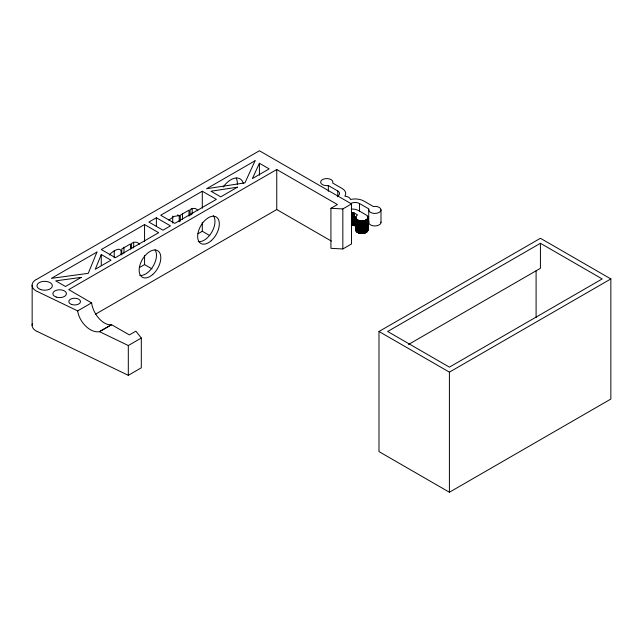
<?xml version="1.0" encoding="UTF-8"?>
<svg xmlns="http://www.w3.org/2000/svg" width="643" height="643" viewBox="0 0 643 643"><rect width="100%" height="100%" fill="white"/><g stroke="black" fill="none" stroke-linecap="round" stroke-linejoin="round"><path stroke-width="0.96" d="M351.359 212.753L354.373 213.082L357.524 214.899L356.142 216.136L355.764 217.776L356.72 219.335L358.794 220.469L364.356 220.637L366.623 219.633L367.917 217.961L367 215.477L358.537 210.502L355.45 209.329L351.809 208.991A6.133 3.537 0 0 1 351.287 208.766M355.868 229.181C355.322 235.426 369.829 234.791 367.458 228.474M101.281 254.556L95.26 269.288L111.03 260.182L101.281 254.556L101.281 265.559M259.41 163.258L252.394 178.569L269.16 168.892L259.41 163.258L259.41 175.266M109.302 255.038C111.721 251.493 123.496 244.268 120.723 254.588M168.852 220.131L173.867 216.466L178.633 215.67L179.228 215.807L179.228 221.811M36.394 279.504L259.41 150.751L351.504 203.919L351.504 243.954L342.84 248.962L330.92 248.335L330.92 208.3L337.422 204.546L276.747 169.511L68.721 289.615L91.627 302.941A18.39 10.618 60 0 0 111.552 324.691L129.396 334.907L135.89 331.153L141.307 338.033L141.307 367.812L128.311 375.319L37.334 331.507M144.562 224.56L101.281 249.548L115.37 257.682L158.644 232.694L144.562 224.56L144.562 241.575M156.37 217.744L148.895 222.06L162.976 230.194L170.467 225.87L156.37 217.744L156.37 226.633M202.296 191.228L160.702 215.244L174.792 223.37L216.378 199.362L202.296 191.228L202.296 208.244M139.37 267.592L144.562 264.594L152.021 268.903M197.964 233.763L202.296 231.263L209.755 235.571M37.334 291.472L77.666 310.899L91.619 302.837M95.59 314.138L276.747 209.546L331.354 241.077M111.552 324.691L99.4 331.7L111.657 324.667M330.92 208.3L342.84 208.919L351.504 203.919M99.496 331.651L128.311 345.54L141.307 338.033M378.984 331.491L540.425 238.28L610.85 278.941L610.85 399.046L449.409 492.249L378.984 451.595L378.984 331.491L449.409 372.144L610.85 278.941M540.425 243.287L387.657 331.491L449.409 367.145L602.186 278.941L540.425 243.287L540.425 268.308L408.49 344.479M351.359 225.259L354.373 225.597L355.949 226.505M350.813 203.518A6.133 3.537 0 0 1 359.477 203.518L368.945 208.983A6.133 3.537 0 0 0 374.33 213.42A6.133 3.537 0 0 0 380.969 209.586A6.133 3.537 0 0 0 373.278 206.483L363.351 200.761A12.257 7.081 0 0 0 350.748 199.41L350.411 199.434A6.133 3.537 0 0 0 345.018 196.244L344.913 196.043A12.257 7.081 0 0 0 342.582 188.769L332.672 183.038A6.133 3.537 0 0 0 327.287 178.593A6.133 3.537 0 0 0 320.648 182.427A6.133 3.537 0 0 0 328.34 185.538L337.8 191.003L337.8 196.782M367.225 220.501L368.945 221.489M177.605 214.866L179.228 215.807M77.666 310.899L77.674 310.995A18.462 11.574 55.3 0 0 99.384 331.667M536.093 270.783L536.093 317.538M449.409 372.144L449.409 492.249M380.994 209.899L380.994 222.406M368.736 209.899L368.736 222.406M367.957 217.037L367.957 230.282M367.86 216.667L367.86 230.652M367.692 216.313L367.692 231.006M367.587 216.136L367.587 231.183M367.458 218.845L367.458 231.351M367.322 219.014L367.322 231.52M367.169 219.175L367.169 231.681M367 219.335L367 231.842M366.823 219.488L366.823 231.994M366.623 219.633L366.623 232.139M366.414 219.769L366.414 232.284M366.197 219.906L366.197 232.42M365.963 220.035L365.963 232.549M365.722 220.155L365.722 232.67M365.465 220.268L365.465 232.782M365.2 220.372L365.2 232.887M364.927 220.469L364.927 232.983M364.645 220.557L364.645 233.071M364.356 220.637L364.356 233.152M364.059 220.71L364.059 233.216M363.753 220.766L363.753 233.28M363.448 220.822L363.448 233.337M363.134 220.862L363.134 233.377M362.821 220.903L362.821 233.409M362.499 220.927L362.499 233.433M362.186 220.935L362.186 233.449M361.864 220.943L361.864 233.457M361.543 220.935L361.543 233.449M361.221 220.927L361.221 233.433M360.9 220.903L360.9 233.409M360.586 220.862L360.586 233.377M360.273 220.822L360.273 233.337M359.967 220.766L359.967 233.28M359.662 220.71L359.662 233.216M359.477 203.518L359.477 211.217M359.373 220.637L359.373 233.152M359.075 220.557L359.075 233.071M358.794 220.469L358.794 232.983M358.521 220.372L358.521 232.887M358.255 220.268L358.255 232.782M358.006 220.155L358.006 232.67M357.757 220.035L357.757 232.549M357.524 219.906L357.524 232.42M357.307 219.769L357.307 232.284M357.098 219.633L357.098 232.139M356.905 219.488L356.905 231.994M356.72 219.335L356.72 231.842M356.552 219.175L356.552 231.681M356.399 219.014L356.399 231.52M356.262 218.845L356.262 231.351M356.029 218.499L356.142 231.183M355.941 218.323L355.941 230.829M355.868 216.667L355.868 230.652M355.74 217.221L355.74 230.098M354.373 213.082L354.373 225.597M353.859 213.058L353.859 225.572M353.224 213.01L353.224 225.524M352.597 212.946L352.597 225.452M351.97 212.857L351.97 225.371M342.84 208.919L342.84 248.962M328.34 185.538L328.34 191.317M276.747 169.511L276.747 209.546M202.296 222.253L202.296 231.263M190.071 215.55L190.071 209.546A12.257 7.081 -60 0 1 197.787 210.558M188.986 216.177L188.986 210.173L180.313 215.18L180.313 221.184M182.483 213.428L182.483 219.432M172.726 216.056L172.726 223.065M144.562 255.584L144.562 264.594M131.558 248.335L131.558 243.327A12.257 7.081 -60 0 1 139.282 244.332M130.473 248.954L130.473 243.954L121.8 248.962L121.8 254.966M128.311 345.54L128.311 375.319M123.978 247.209L123.978 253.213M114.221 250.834L114.221 257.843M32.15 285.171L32.15 325.422M133.431 242.162A12.257 7.081 -60 0 1 133.302 247.917M155.027 249.797A15.319 8.849 -60 0 1 153.106 266.234A15.319 8.849 -60 0 1 139.74 275.365M213.243 215.63A15.319 8.849 -60 0 1 211.812 232.115A15.319 8.849 -60 0 1 198.253 241.591M191.935 208.38A12.257 7.081 -60 0 1 191.654 214.722M37.23 291.544A14.122 8.15 0 0 1 36.289 279.44M223.209 187.025A18.39 10.618 -60 0 1 243.408 183.625M236.23 178.039A18.39 10.618 -60 0 1 237.331 184.292M37.23 331.579A14.122 8.15 0 0 1 32.367 323.646M337.8 191.003A6.133 3.537 0 0 1 337.326 196.26M380.961 222.036A6.133 3.537 0 0 1 374.861 225.95A6.133 3.537 0 0 1 368.769 222.036M96.948 252.048L88.252 273.339L51.384 278.355L96.948 252.048M255.078 160.758L244.935 182.877L206.628 188.729L255.078 160.758M81.243 277.382L65.465 286.489L55.716 280.862L81.243 277.382M237.484 187.177L220.71 196.862L210.96 191.228L237.484 187.177M152.785 274.432A15.319 8.849 -60 0 0 157.639 250.698A15.319 8.849 -60 0 0 139.515 266.773A15.319 8.849 -60 0 0 152.785 274.432M211.29 240.659A15.319 8.849 -60 0 0 216.144 216.924A15.319 8.849 -60 0 0 198.02 232.999A15.319 8.849 -60 0 0 211.29 240.659M56.214 297.066A6.776 3.914 0 0 0 66.43 293.714A6.776 3.914 0 0 0 56.303 290.282A6.776 3.914 0 0 0 56.214 297.066M71.678 304.517A5.867 3.384 0 0 0 80.512 301.623A5.867 3.384 0 0 0 71.751 298.657A5.867 3.384 0 0 0 71.678 304.517M40.758 289.607A7.692 4.445 0 0 0 52.348 285.805A7.692 4.445 0 0 0 40.847 281.915A7.692 4.445 0 0 0 40.758 289.607"/></g></svg>
